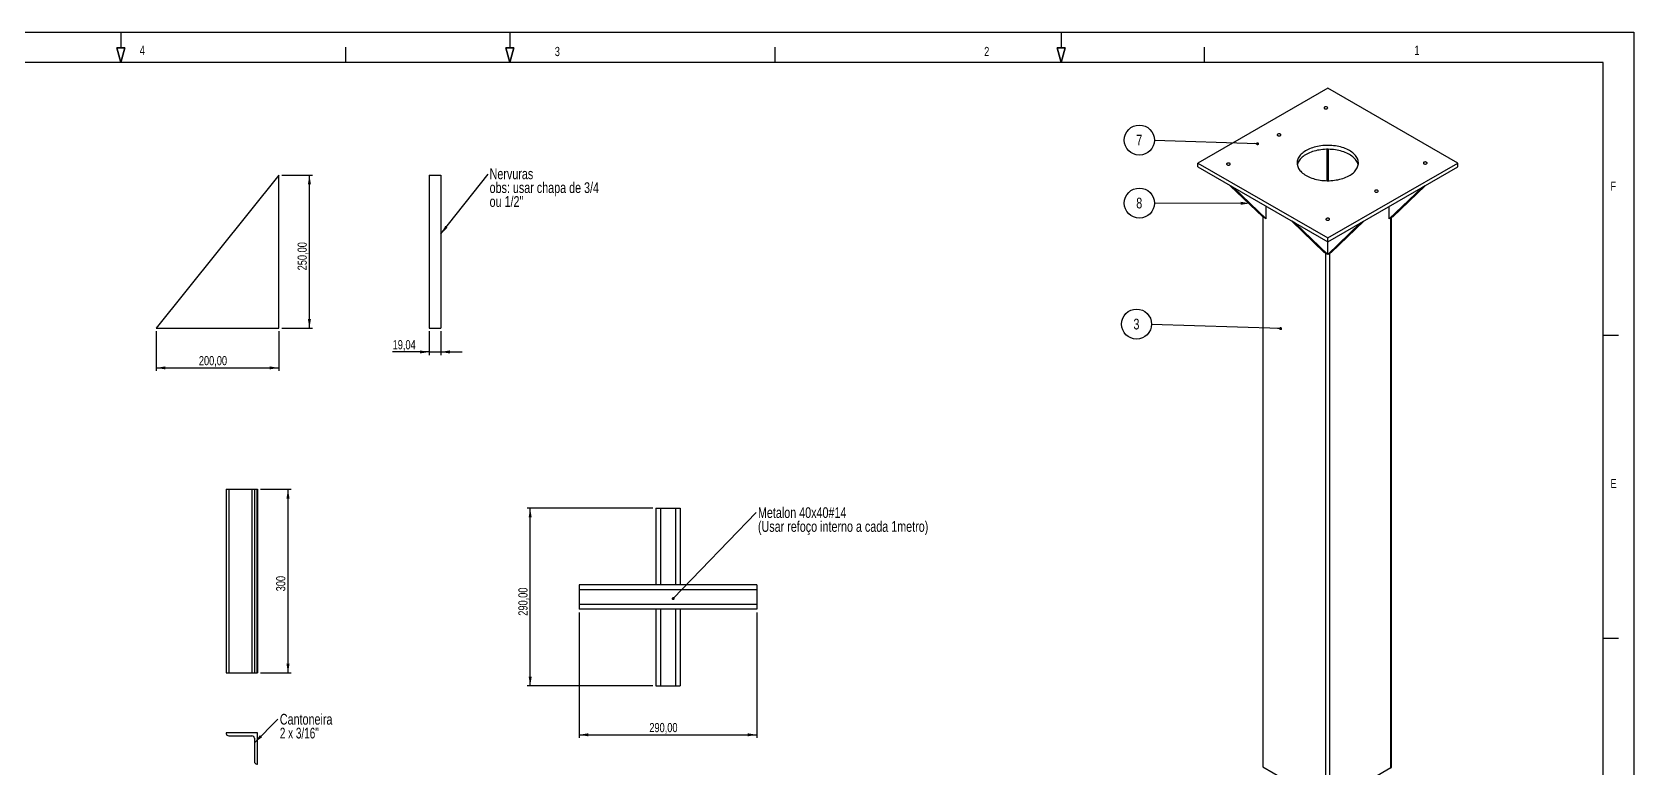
# Model space of a CAD drawing. Header units: millimetres. Extents: x -205 to 841, y 0 to 722.
# Drawn here: x 318 to 841, y 354 to 594 of the extents above; entities that cross this region are included whole.
import ezdxf

# ---------------------------------------------------------------- set-up
doc = ezdxf.new("R2010")
doc.units = ezdxf.units.MM
for name, color, linetype in [('COTAS', 1, 'Continuous'), ('FORMATO', 1, 'Continuous'), ('TEXTO', 5, 'Continuous')]:
    doc.layers.add(name, color=color, linetype=linetype)
doc.styles.add('SLDTEXTSTYLE0', font='TXT', dxfattribs={"width": 0.75})
doc.styles.add('SLDTEXTSTYLE7', font='TXT', dxfattribs={"width": 0.694444})
doc.dimstyles.new('SLDDIMSTYLE0', dxfattribs={"dimtxt": 0.18, "dimasz": 3, "dimexe": 0, "dimexo": 0.0625, "dimgap": 0, "dimtad": 0, "dimtih": 1, "dimtoh": 1, "dimdec": 0, "dimrnd": 1e-09, "dimzin": 0, "dimdsep": 46, "dimtxsty": 'Standard', "dimsah": 1, "dimcen": 0.09, "dimadec": 0, "dimazin": 0, "dimtfac": 3, "dimtdec": 0, "dimtofl": 0, "dimtmove": 0, "dimatfit": 3, "dimfxl": 0, "dimfrac": 2, "dimtolj": 1, "dimtzin": 0, "dimarcsym": 0})
doc.dimstyles.new('SLDDIMSTYLE1', dxfattribs={"dimtxt": 0.18, "dimasz": 1, "dimexe": 0, "dimexo": 0.0625, "dimgap": 0, "dimtad": 0, "dimtih": 1, "dimtoh": 1, "dimdec": 0, "dimrnd": 1e-09, "dimzin": 0, "dimdsep": 46, "dimtxsty": 'Standard', "dimblk1": 'DOT', "dimblk2": 'DOT', "dimsah": 1, "dimcen": 0.09, "dimadec": 0, "dimazin": 0, "dimtfac": 1, "dimtdec": 0, "dimtofl": 0, "dimtmove": 0, "dimatfit": 3, "dimldrblk": 'DOT', "dimfxl": 0, "dimfrac": 2, "dimtolj": 1, "dimtzin": 0, "dimarcsym": 0})
doc.dimstyles.new('SLDDIMSTYLE7', dxfattribs={"dimtxt": 3, "dimasz": 3, "dimexe": 0, "dimexo": 0.0625, "dimgap": 0.75, "dimtad": 1, "dimlfac": 5, "dimrnd": 1e-09, "dimzin": 12, "dimdsep": 46, "dimtxsty": 'SLDTEXTSTYLE0', "dimsah": 1, "dimcen": 0.09, "dimadec": 0, "dimazin": 3, "dimtfac": 1, "dimtofl": 0, "dimtmove": 0, "dimatfit": 3, "dimfxl": 0, "dimfrac": 2, "dimtolj": 1, "dimtzin": 12, "dimarcsym": 0})
doc.dimstyles.new('SLDDIMSTYLE8', dxfattribs={"dimtxt": 3, "dimasz": 3, "dimexe": 0, "dimexo": 0.0625, "dimgap": 0.75, "dimtad": 1, "dimlfac": 5, "dimrnd": 1e-09, "dimzin": 12, "dimdsep": 46, "dimtxsty": 'SLDTEXTSTYLE0', "dimsah": 1, "dimcen": 0.09, "dimadec": 0, "dimazin": 3, "dimtfac": 1, "dimtmove": 0, "dimatfit": 0, "dimfxl": 0, "dimfrac": 2, "dimtolj": 1, "dimtzin": 12, "dimarcsym": 0})
doc.dimstyles.new('SLDDIMSTYLE9', dxfattribs={"dimtxt": 3, "dimasz": 3, "dimexe": 0, "dimexo": 0.0625, "dimgap": 0.75, "dimtad": 1, "dimdec": 0, "dimlfac": 5, "dimrnd": 1e-09, "dimzin": 12, "dimdsep": 46, "dimtxsty": 'SLDTEXTSTYLE0', "dimsah": 1, "dimcen": 0.09, "dimadec": 0, "dimazin": 3, "dimtfac": 1, "dimtofl": 0, "dimtmove": 0, "dimatfit": 3, "dimfxl": 0, "dimfrac": 2, "dimtolj": 1, "dimtzin": 12, "dimarcsym": 0})

# ---------------------------------------------------------------- blocks, each defined once
blk = doc.blocks.new('SW_NOTE_0')
at = {"layer": 'COTAS', "color": 0}
blk.add_circle((-4.91, 0.15), 4.91, dxfattribs=at)
at = {"layer": 'COTAS', "color": 0, "insert": (-4.94, 1.91), "char_height": 3.5, "attachment_point": 2, "style": 'SLDTEXTSTYLE0'}
blk.add_mtext('3', dxfattribs=at)
blk = doc.blocks.new('_DOT')
at = {"color": 0, "linetype": 'ByBlock', "lineweight": -2}
blk.add_line((-0.5, 0), (-1, 0), dxfattribs=at)
at = {"color": 0, "linetype": 'ByBlock', "const_width": 0.5}
blk.add_lwpolyline([(-0.25, 0, 1), (0.25, 0, 1)], format="xyb", close=True, dxfattribs=at)
blk = doc.blocks.new('SW_NOTE_1')
at = {"layer": 'COTAS', "color": 0}
blk.add_circle((-4.91, 0.15), 4.91, dxfattribs=at)
at = {"layer": 'COTAS', "color": 0, "insert": (-4.94, 1.91), "char_height": 3.5, "attachment_point": 2, "style": 'SLDTEXTSTYLE0'}
blk.add_mtext('7', dxfattribs=at)
blk = doc.blocks.new('SW_NOTE_7')
at = {"layer": 'COTAS', "color": 0}
blk.add_circle((-4.91, 0.01), 4.91, dxfattribs=at)
at = {"layer": 'COTAS', "color": 0, "insert": (-4.95, 1.77), "char_height": 3.5, "attachment_point": 2, "style": 'SLDTEXTSTYLE0'}
blk.add_mtext('8', dxfattribs=at)
blk = doc.blocks.new('_D_18')
at = {"layer": 'COTAS'}
for p, q in [((358.6, 496.24), (358.6, 483.27)), ((398.6, 496.24), (398.6, 483.27)), ((358.6, 484.27), (398.6, 484.27))]:
    blk.add_line(p, q, dxfattribs=at)
for points in [[(358.6, 484.27), (361.6, 483.77), (361.6, 484.77)], [(398.6, 484.27), (395.6, 484.77), (395.6, 483.77)]]:
    blk.add_solid(points, dxfattribs=at)
at = {"layer": 'COTAS', "insert": (372.51, 488.14), "char_height": 3, "attachment_point": 1, "style": 'SLDTEXTSTYLE0'}
blk.add_mtext('200,00', dxfattribs=at)
blk = doc.blocks.new('_D_19')
at = {"layer": 'COTAS'}
for p, q in [((399.6, 547.24), (409.6, 547.24)), ((408.6, 497.24), (408.6, 547.24)), ((399.6, 497.24), (409.6, 497.24))]:
    blk.add_line(p, q, dxfattribs=at)
for points in [[(408.6, 547.24), (408.1, 544.24), (409.1, 544.24)], [(408.6, 497.24), (409.1, 500.24), (408.1, 500.24)]]:
    blk.add_solid(points, dxfattribs=at)
at = {"layer": 'COTAS', "insert": (404.74, 516.14), "char_height": 3, "attachment_point": 1, "rotation": 90, "style": 'SLDTEXTSTYLE0'}
blk.add_mtext('250,00', dxfattribs=at)
blk = doc.blocks.new('_D_20')
at = {"layer": 'COTAS'}
for p, q in [((447.69, 496.24), (447.69, 488.48)), ((451.49, 496.24), (451.49, 488.48)), ((447.69, 489.48), (435.77, 489.48)), ((447.69, 489.48), (451.49, 489.48)), ((451.49, 489.48), (458.49, 489.48))]:
    blk.add_line(p, q, dxfattribs=at)
for points in [[(447.69, 489.48), (444.69, 489.98), (444.69, 488.98)], [(451.49, 489.48), (454.49, 488.98), (454.49, 489.98)]]:
    blk.add_solid(points, dxfattribs=at)
at = {"layer": 'COTAS', "insert": (435.77, 493.34), "char_height": 3, "attachment_point": 1, "style": 'SLDTEXTSTYLE0'}
blk.add_mtext('19,04', dxfattribs=at)
blk = doc.blocks.new('SW_NOTE_15')
at = {"layer": 'COTAS', "color": 0, "char_height": 3.5, "attachment_point": 1, "style": 'SLDTEXTSTYLE0'}
for s, insert in [('Nervuras', (0.52, 1.81)), ('obs: usar chapa de 3/4', (0.52, -2.71)), ('ou 1/2"', (0.52, -7.24))]:
    blk.add_mtext(s, dxfattribs=dict(at, insert=insert))
blk = doc.blocks.new('_D_21')
at = {"layer": 'COTAS'}
for p, q in [((392.61, 444.6), (402.61, 444.6)), ((401.61, 444.6), (401.61, 384.6)), ((392.61, 384.6), (402.61, 384.6))]:
    blk.add_line(p, q, dxfattribs=at)
for points in [[(401.61, 444.6), (401.11, 441.6), (402.11, 441.6)], [(401.61, 384.6), (402.11, 387.6), (401.11, 387.6)]]:
    blk.add_solid(points, dxfattribs=at)
at = {"layer": 'COTAS', "insert": (397.74, 411.28), "char_height": 3, "attachment_point": 1, "rotation": 90, "style": 'SLDTEXTSTYLE0'}
blk.add_mtext('300', dxfattribs=at)
blk = doc.blocks.new('SW_NOTE_16')
at = {"layer": 'COTAS', "color": 0, "char_height": 3.5, "attachment_point": 1}
for s, insert, style in [('Cantoneira', (0.6, 1.77), 'SLDTEXTSTYLE0'), ('2 x 3/16"', (0.6, -2.76), 'SLDTEXTSTYLE7')]:
    blk.add_mtext(s, dxfattribs=dict(at, insert=insert, style=style))
blk = doc.blocks.new('_D_34')
at = {"layer": 'COTAS'}
for p, q in [((496.67, 404.4), (496.67, 363.4)), ((554.67, 404.4), (554.67, 363.4)), ((496.67, 364.4), (554.67, 364.4))]:
    blk.add_line(p, q, dxfattribs=at)
for points in [[(496.67, 364.4), (499.67, 363.9), (499.67, 364.9)], [(554.67, 364.4), (551.67, 364.9), (551.67, 363.9)]]:
    blk.add_solid(points, dxfattribs=at)
at = {"layer": 'COTAS', "insert": (519.57, 368.27), "char_height": 3, "attachment_point": 1, "style": 'SLDTEXTSTYLE0'}
blk.add_mtext('290,00', dxfattribs=at)
blk = doc.blocks.new('_D_35')
at = {"layer": 'COTAS'}
for p, q in [((520.67, 438.4), (479.67, 438.4)), ((480.67, 380.4), (480.67, 438.4)), ((520.67, 380.4), (479.67, 380.4))]:
    blk.add_line(p, q, dxfattribs=at)
for points in [[(480.67, 438.4), (480.17, 435.4), (481.17, 435.4)], [(480.67, 380.4), (481.17, 383.4), (480.17, 383.4)]]:
    blk.add_solid(points, dxfattribs=at)
at = {"layer": 'COTAS', "insert": (476.8, 403.31), "char_height": 3, "attachment_point": 1, "rotation": 90, "style": 'SLDTEXTSTYLE0'}
blk.add_mtext('290,00', dxfattribs=at)
blk = doc.blocks.new('SW_NOTE_18')
at = {"layer": 'COTAS', "color": 0, "char_height": 3.5, "attachment_point": 1, "style": 'SLDTEXTSTYLE0'}
for s, insert in [('Metalon 40x40#14', (0.61, 1.76)), ('(Usar refoço interno a cada 1metro)', (0.61, -2.76))]:
    blk.add_mtext(s, dxfattribs=dict(at, insert=insert))

msp = doc.modelspace()

# ---------------------------------------------------------------- linework, layer by layer
at = {"color": 7, "linetype": 'Continuous', "lineweight": 25}
for p, q in [((741.0349, 575.695), (698.6085, 551.2027)), ((783.4613, 551.2027), (741.0349, 575.695)), ((698.6085, 549.9061), (698.6085, 551.2027)), ((698.6085, 551.2027), (741.0349, 526.7105)), ((698.6085, 549.9061), (741.0349, 525.4138)), ((741.0349, 526.7105), (783.4613, 551.2027)), ((741.0349, 525.4138), (783.4613, 549.9061)), ((783.4613, 549.9061), (783.4613, 551.2027)), ((398.6029, 547.2388), (358.6029, 497.2388)), ((398.6029, 497.2388), (398.6029, 547.2388)), ((447.6859, 547.2388), (447.6859, 497.2388)), ((447.6859, 547.2388), (451.4939, 547.2388)), ((451.4939, 547.2388), (451.4939, 497.2388)), ((710.338, 543.1348), (709.2151, 543.783)), ((709.2151, 543.783), (719.8217, 533.5752)), ((710.338, 543.1348), (720.9446, 532.927)), ((771.7318, 543.1348), (761.1252, 532.927)), ((772.8547, 543.783), (762.2481, 533.5752)), ((772.8547, 543.783), (771.7318, 543.1348)), ((719.8217, 533.5752), (719.8217, 353.9363)), ((720.9446, 532.927), (719.8217, 533.5752)), ((720.9446, 532.927), (720.9446, 537.0117)), ((761.1252, 532.927), (761.1252, 537.0117)), ((762.2481, 533.5752), (761.1252, 532.927)), ((730.4283, 531.5369), (729.3054, 532.1851)), ((729.3054, 532.1851), (739.912, 521.9773)), ((730.4283, 531.5369), (741.0349, 521.3291)), ((751.6415, 531.5369), (741.0349, 521.3291)), ((752.7644, 532.1851), (742.1578, 521.9773)), ((752.7644, 532.1851), (751.6415, 531.5369)), ((761.8852, 353.9363), (761.8852, 533.3657)), ((741.0349, 525.4138), (741.0349, 526.7105)), ((741.0349, 521.3291), (741.0349, 525.4138)), ((741.0349, 521.3291), (739.912, 521.9773)), ((742.1578, 521.9773), (741.0349, 521.3291)), ((358.6029, 497.2388), (398.6029, 497.2388)), ((447.6859, 497.2388), (451.4939, 497.2388)), ((381.4451, 444.6046), (381.4451, 384.6046)), ((381.4451, 444.6046), (382.2451, 444.6046)), ((382.2451, 444.6046), (382.2451, 384.6046)), ((382.2451, 444.6046), (389.8526, 444.6046)), ((389.8526, 444.6046), (389.8526, 384.6046)), ((389.8526, 444.6046), (390.6526, 444.6046)), ((390.6526, 444.6046), (390.6526, 384.6046)), ((390.6526, 444.6046), (391.4526, 444.6046)), ((391.4526, 444.6046), (391.4526, 384.6046)), ((391.4526, 444.6046), (391.6051, 444.6046)), ((391.6051, 444.6046), (391.6051, 384.6046)), ((521.6656, 438.403), (521.6656, 413.403)), ((521.6656, 438.403), (523.2656, 438.403)), ((523.2656, 438.403), (528.0656, 438.403)), ((528.0656, 438.403), (529.6656, 438.403)), ((529.6656, 438.403), (529.6656, 413.403)), ((554.6656, 413.403), (496.6656, 413.403)), ((496.6656, 413.403), (496.6656, 411.803)), ((554.6656, 413.403), (554.6656, 411.803)), ((554.6656, 411.803), (496.6656, 411.803)), ((496.6656, 411.803), (496.6656, 407.003)), ((554.6656, 411.803), (554.6656, 407.003)), ((554.6656, 407.003), (496.6656, 407.003)), ((496.6656, 407.003), (496.6656, 405.403)), ((554.6656, 405.403), (496.6656, 405.403)), ((521.6656, 405.403), (521.6656, 380.403)), ((529.6656, 405.403), (529.6656, 380.403)), ((554.6656, 407.003), (554.6656, 405.403)), ((381.4451, 384.6046), (382.2451, 384.6046)), ((382.2451, 384.6046), (389.8526, 384.6046)), ((389.8526, 384.6046), (390.6526, 384.6046)), ((390.6526, 384.6046), (391.4526, 384.6046)), ((391.4526, 384.6046), (391.6051, 384.6046)), ((521.6656, 380.403), (523.2656, 380.403)), ((523.2656, 380.403), (528.0656, 380.403)), ((528.0656, 380.403), (529.6656, 380.403)), ((381.4451, 365.0124), (381.4451, 364.8599)), ((391.6051, 365.0124), (381.4451, 365.0124)), ((382.2451, 364.0599), (389.8526, 364.0599)), ((390.6526, 363.2599), (390.6526, 355.6524)), ((391.6051, 354.8524), (391.6051, 365.0124)), ((391.4526, 354.8524), (391.6051, 354.8524)), ((719.8217, 353.9363), (740.4153, 342.0478)), ((761.6285, 353.5786), (755.8603, 350.2486))]:
    msp.add_line(p, q, dxfattribs=at)
at = {"color": 1, "linetype": 'Continuous', "lineweight": 25}
for p, q in [((740.7521, 555.6766), (740.7521, 545.4321)), ((741.3178, 545.4321), (741.3178, 555.6766)), ((761.6285, 353.5786), (761.6285, 533.2175)), ((740.4153, 342.0478), (740.4153, 521.6868)), ((741.6545, 521.6868), (741.6545, 342.0478)), ((523.2656, 438.403), (523.2656, 413.403)), ((528.0656, 438.403), (528.0656, 413.403)), ((523.2656, 405.403), (523.2656, 380.403)), ((528.0656, 405.403), (528.0656, 380.403))]:
    msp.add_line(p, q, dxfattribs=at)
at = {"color": 7, "linetype": 'Continuous', "lineweight": 25, "flags": 128}
for points in [[(740.0106, 568.9806), (740.1295, 568.9274), (740.2675, 568.8929), (740.4161, 568.8793), (740.5658, 568.8875), (740.7073, 568.9169), (740.8317, 568.9657), (740.9312, 569.0308), (740.9994, 569.1082), (741.0322, 569.1929), (741.0275, 569.2797), (740.9856, 569.3631), (740.909, 569.4378), (740.8027, 569.4992), (740.6732, 569.5434), (740.5288, 569.5676), (740.3784, 569.5704), (740.2317, 569.5514), (740.0977, 569.512), (739.9848, 569.4546), (739.9003, 569.3828), (739.8494, 569.3011), (739.8352, 569.2146), (739.8587, 569.1289), (739.9185, 569.0492), (740.0106, 568.9806)], [(724.7007, 560.1424), (724.8196, 560.0892), (724.9576, 560.0547), (725.1062, 560.0411), (725.2559, 560.0493), (725.3974, 560.0787), (725.5218, 560.1275), (725.6213, 560.1926), (725.6895, 560.27), (725.7223, 560.3547), (725.7176, 560.4415), (725.6757, 560.5249), (725.5991, 560.5996), (725.4928, 560.661), (725.3633, 560.7052), (725.2189, 560.7294), (725.0685, 560.7321), (724.9218, 560.7132), (724.7878, 560.6738), (724.6749, 560.6164), (724.5904, 560.5446), (724.5395, 560.4629), (724.5253, 560.3764), (724.5488, 560.2907), (724.6086, 560.211), (724.7007, 560.1424)], [(733.9638, 547.1207), (734.3952, 546.886), (734.8498, 546.6665), (735.3262, 546.463), (735.8226, 546.2761), (736.3373, 546.1065), (736.8685, 545.9548), (737.4144, 545.8215), (737.9729, 545.7071), (738.5423, 545.6121), (739.1204, 545.5366), (739.7052, 545.4811), (740.2946, 545.4457), (740.8867, 545.4305), (741.4793, 545.4355), (742.0704, 545.4609), (742.6578, 545.5064), (743.2395, 545.5719), (743.8134, 545.6572), (744.3776, 545.7619), (744.9301, 545.8858), (745.4689, 546.0283), (745.9921, 546.1891), (746.4979, 546.3674), (746.9845, 546.5627), (747.4502, 546.7743), (747.8933, 547.0015), (748.3124, 547.2434), (748.7059, 547.4993), (749.0725, 547.7681), (749.4108, 548.049), (749.7198, 548.341), (749.9982, 548.643), (750.2451, 548.9541), (750.4597, 549.273), (750.6411, 549.5987), (750.7889, 549.93), (750.9023, 550.2659), (750.9812, 550.605), (751.025, 550.9462), (751.0338, 551.2883), (751.0075, 551.6301), (750.9461, 551.9704), (750.8499, 552.308), (750.7193, 552.6417), (750.5546, 552.9704), (750.3565, 553.2928), (750.1256, 553.6079), (749.8628, 553.9146), (749.569, 554.2117), (749.2453, 554.4983), (748.8927, 554.7733), (748.5125, 555.0358), (748.106, 555.2848), (747.6747, 555.5194), (747.22, 555.7389), (746.7437, 555.9425), (746.2473, 556.1294), (745.7325, 556.299), (745.2013, 556.4507), (744.6555, 556.5839), (744.0969, 556.6983), (743.5276, 556.7934), (742.9495, 556.8688), (742.3647, 556.9243), (741.7752, 556.9598), (741.1831, 556.975), (740.5905, 556.9699), (739.9995, 556.9446), (739.412, 556.8991), (738.8303, 556.8336), (738.2564, 556.7483), (737.6922, 556.6435), (737.1397, 556.5196), (736.601, 556.3771), (736.0778, 556.2164), (735.572, 556.038), (735.0854, 555.8427), (734.6197, 555.6311), (734.1765, 555.4039), (733.7574, 555.162), (733.3639, 554.9062), (732.9973, 554.6373), (732.659, 554.3564), (732.3501, 554.0644), (732.0717, 553.7624), (731.8247, 553.4514), (731.6101, 553.1324), (731.4287, 552.8067), (731.2809, 552.4754), (731.1675, 552.1396), (731.0887, 551.8005), (731.0448, 551.4593), (731.036, 551.1172), (731.0623, 550.7754), (731.1237, 550.4351), (731.2199, 550.0975), (731.3506, 549.7637), (731.5152, 549.4351), (731.7133, 549.1126), (731.9442, 548.7975), (732.207, 548.4908), (732.5008, 548.1937), (732.8245, 547.9071), (733.1772, 547.6321), (733.5574, 547.3697), (733.9638, 547.1207)], [(750.9716, 550.5544), (750.9461, 550.6737), (750.8499, 551.0113), (750.7193, 551.345), (750.5546, 551.6737), (750.3565, 551.9961), (750.1256, 552.3113), (749.8628, 552.6179), (749.569, 552.9151), (749.2453, 553.2016), (748.8927, 553.4766), (748.5125, 553.7391), (748.106, 553.9881), (747.6747, 554.2227), (747.22, 554.4422), (746.7437, 554.6458), (746.2473, 554.8327), (745.7325, 555.0023), (745.2013, 555.154), (744.6555, 555.2873), (744.0969, 555.4016), (743.5276, 555.4967), (742.9495, 555.5721), (742.3647, 555.6277), (741.7752, 555.6631), (741.1831, 555.6783), (740.5905, 555.6732), (739.9995, 555.6479), (739.412, 555.6024), (738.8303, 555.5369), (738.2564, 555.4516), (737.6922, 555.3469), (737.1397, 555.223), (736.601, 555.0804), (736.0778, 554.9197), (735.572, 554.7414), (735.0854, 554.5461), (734.6197, 554.3344), (734.1765, 554.1073), (733.7574, 553.8653), (733.3639, 553.6095), (732.9973, 553.3407), (732.659, 553.0597), (732.3501, 552.7678), (732.0717, 552.4657), (731.8247, 552.1547), (731.6101, 551.8358), (731.4287, 551.5101), (731.2809, 551.1787), (731.1675, 550.8429), (731.0982, 550.5544)], [(708.1908, 550.6114), (708.3097, 550.5582), (708.4477, 550.5237), (708.5963, 550.5101), (708.746, 550.5183), (708.8875, 550.5477), (709.0119, 550.5965), (709.1114, 550.6617), (709.1796, 550.739), (709.2124, 550.8237), (709.2077, 550.9105), (709.1658, 550.9939), (709.0892, 551.0686), (708.9829, 551.13), (708.8534, 551.1742), (708.709, 551.1985), (708.5586, 551.2012), (708.4119, 551.1822), (708.2779, 551.1428), (708.165, 551.0854), (708.0805, 551.0136), (708.0296, 550.9319), (708.0154, 550.8455), (708.0389, 550.7597), (708.0987, 550.68), (708.1908, 550.6114)], [(772.4248, 550.9611), (772.5436, 550.9078), (772.6817, 550.8734), (772.8302, 550.8598), (772.9799, 550.868), (773.1215, 550.8974), (773.2458, 550.9462), (773.3453, 551.0113), (773.4136, 551.0887), (773.4464, 551.1734), (773.4417, 551.2602), (773.3997, 551.3435), (773.3232, 551.4183), (773.2168, 551.4797), (773.0873, 551.5239), (772.9429, 551.5481), (772.7926, 551.5508), (772.6458, 551.5319), (772.5118, 551.4925), (772.399, 551.435), (772.3145, 551.3632), (772.2635, 551.2815), (772.2494, 551.1951), (772.2729, 551.1093), (772.3326, 551.0297), (772.4248, 550.9611)], [(756.5149, 541.7765), (756.6337, 541.7233), (756.7718, 541.6888), (756.9203, 541.6752), (757.07, 541.6834), (757.2116, 541.7128), (757.3359, 541.7616), (757.4354, 541.8267), (757.5037, 541.9041), (757.5365, 541.9888), (757.5318, 542.0756), (757.4898, 542.159), (757.4132, 542.2337), (757.3069, 542.2951), (757.1774, 542.3393), (757.033, 542.3635), (756.8827, 542.3662), (756.7359, 542.3473), (756.6019, 542.3079), (756.4891, 542.2505), (756.4046, 542.1786), (756.3536, 542.097), (756.3395, 542.0105), (756.363, 541.9248), (756.4227, 541.8451), (756.5149, 541.7765)], [(740.605, 532.5919), (740.7238, 532.5387), (740.8619, 532.5042), (741.0104, 532.4906), (741.1601, 532.4988), (741.3016, 532.5282), (741.426, 532.577), (741.5255, 532.6421), (741.5938, 532.7195), (741.6266, 532.8042), (741.6219, 532.891), (741.5799, 532.9744), (741.5033, 533.0491), (741.397, 533.1105), (741.2675, 533.1547), (741.1231, 533.1789), (740.9728, 533.1816), (740.826, 533.1627), (740.692, 533.1233), (740.5792, 533.0659), (740.4947, 532.9941), (740.4437, 532.9124), (740.4296, 532.8259), (740.4531, 532.7402), (740.5128, 532.6605), (740.605, 532.5919)]]:
    msp.add_lwpolyline(points, dxfattribs=at)
at = {"color": 7, "linetype": 'Continuous', "lineweight": 25}
for centre, radius, start, end in [((382.2451, 364.8599), 0.8, 180, 270), ((389.8526, 363.2599), 0.8, 0, 90), ((391.4526, 355.6524), 0.8, 180, 270), ((761.4466, 353.98), 0.4407, 294.374658, 354.305201)]:
    msp.add_arc(centre, radius, start, end, dxfattribs=at)
at = {"layer": 'FORMATO'}
for p, q in [((0, 594), (841, 594)), ((347, 594), (347, 588.8296)), ((474, 594), (474, 588.8296)), ((654, 594), (654, 588.8296)), ((841, 594), (841, 0)), ((347, 584), (345.7059, 588.8296)), ((345.7059, 588.8296), (348.2941, 588.8296)), ((348.2941, 588.8296), (345.7059, 588.8296)), ((345.7059, 588.8296), (347, 584)), ((347, 584), (345.7059, 588.8296)), ((347, 584), (345.7059, 588.8296)), ((345.7059, 588.8296), (348.2941, 588.8296)), ((348.2941, 588.8296), (345.7059, 588.8296)), ((347, 584), (348.2941, 588.8296)), ((348.2941, 588.8296), (347, 584)), ((420.5, 584), (420.5, 589)), ((474, 584), (472.7059, 588.8296)), ((472.7059, 588.8296), (475.2941, 588.8296)), ((472.7059, 588.8296), (475.2941, 588.8296)), ((475.2941, 588.8296), (472.7059, 588.8296)), ((472.7059, 588.8296), (474, 584)), ((474, 584), (472.7059, 588.8296)), ((474, 584), (472.7059, 588.8296)), ((475.2941, 588.8296), (472.7059, 588.8296)), ((475.2941, 588.8296), (474, 584)), ((474, 584), (475.2941, 588.8296)), ((560.6667, 584), (560.6667, 589)), ((654, 584), (652.7059, 588.8296)), ((652.7059, 588.8296), (655.2941, 588.8296)), ((655.2941, 588.8296), (652.7059, 588.8296)), ((652.7059, 588.8296), (654, 584)), ((654, 584), (652.7059, 588.8296)), ((654, 584), (652.7059, 588.8296)), ((652.7059, 588.8296), (655.2941, 588.8296)), ((655.2941, 588.8296), (652.7059, 588.8296)), ((654, 584), (655.2941, 588.8296)), ((655.2941, 588.8296), (654, 584)), ((700.8333, 584), (700.8333, 589)), ((831, 584), (25, 584)), ((831, 10), (831, 584)), ((831, 495), (836, 495)), ((831, 396), (836, 396))]:
    msp.add_line(p, q, dxfattribs=at)

# ---------------------------------------------------------------- block references
at = {"layer": 'COTAS'}
for name, p in [('SW_NOTE_1', (684.4468, 558.5383)), ('SW_NOTE_15', (466.9025, 547.6142)), ('SW_NOTE_7', (684.4492, 538.1004)), ('SW_NOTE_0', (683.5219, 498.421)), ('SW_NOTE_18', (554.418, 436.9783)), ('SW_NOTE_16', (398.3439, 369.4639))]:
    msp.add_blockref(name, p, dxfattribs=at)

# ---------------------------------------------------------------- texts
at = {"layer": 'TEXTO', "char_height": 3, "attachment_point": 1, "style": 'SLDTEXTSTYLE0'}
for s, insert in [('4', (353.2104, 589.5169)), ('3', (488.7069, 589.1402)), ('2', (628.8736, 589.1402)), ('1', (769.3288, 589.5264)), ('F', (833.3238, 545.1335)), ('E', (833.3238, 447.9819))]:
    msp.add_mtext(s, dxfattribs=dict(at, insert=insert))

# ---------------------------------------------------------------- dimensions: what is measured, and where the dimension line sits
at = {"layer": 'COTAS'}
for base, p1, p2, dimstyle, picture, middle in [((408.6029, 547.2388), (398.6029, 497.2388), (398.6029, 547.2388), 'SLDDIMSTYLE7', '_D_19', (408.6029, 522.2388)), ((401.6051, 384.6046), (391.6051, 444.6046), (391.6051, 384.6046), 'SLDDIMSTYLE9', '_D_21', (401.6051, 414.6046)), ((480.6656, 438.403), (521.6656, 380.403), (521.6656, 438.403), 'SLDDIMSTYLE7', '_D_35', (480.6656, 409.403))]:
    dim = msp.add_linear_dim(base=base, p1=p1, p2=p2, angle=90, dimstyle=dimstyle, dxfattribs=at)
    dim.commit()
    dim.dimension.update_dxf_attribs({"geometry": picture, "text_midpoint": middle, "dimtype": 160})
for base, p1, p2, dimstyle, picture, middle in [((398.6029, 484.2741), (358.6029, 497.2388), (398.6029, 497.2388), 'SLDDIMSTYLE7', '_D_18', (378.6029, 484.2741)), ((451.4939, 489.4774), (447.6859, 497.2388), (451.4939, 497.2388), 'SLDDIMSTYLE8', '_D_20', (440.7616, 489.4774)), ((554.6656, 364.403), (496.6656, 405.403), (554.6656, 405.403), 'SLDDIMSTYLE7', '_D_34', (525.6656, 364.403))]:
    dim = msp.add_linear_dim(base=base, p1=p1, p2=p2, dimstyle=dimstyle, dxfattribs=at)
    dim.commit()
    dim.dimension.update_dxf_attribs({"geometry": picture, "text_midpoint": middle, "dimtype": 160})

# ---------------------------------------------------------------- leaders
for points, dimstyle in [([(718.1108, 557.5023), (684.4468, 558.5383)], 'SLDDIMSTYLE1'), ([(451.4939, 528.0296), (466.9025, 547.6142)], 'SLDDIMSTYLE0'), ([(715.6413, 538.0309), (684.4492, 538.1004)], 'SLDDIMSTYLE0'), ([(725.6474, 497.1099), (683.5219, 498.421)], 'SLDDIMSTYLE1'), ([(527.3597, 408.8917), (554.418, 436.9783)], 'SLDDIMSTYLE1'), ([(390.6526, 361.8309), (398.3439, 369.4639)], 'SLDDIMSTYLE0')]:
    msp.add_leader(points, dimstyle=dimstyle, dxfattribs=at)

doc.saveas('drawing.dxf')
